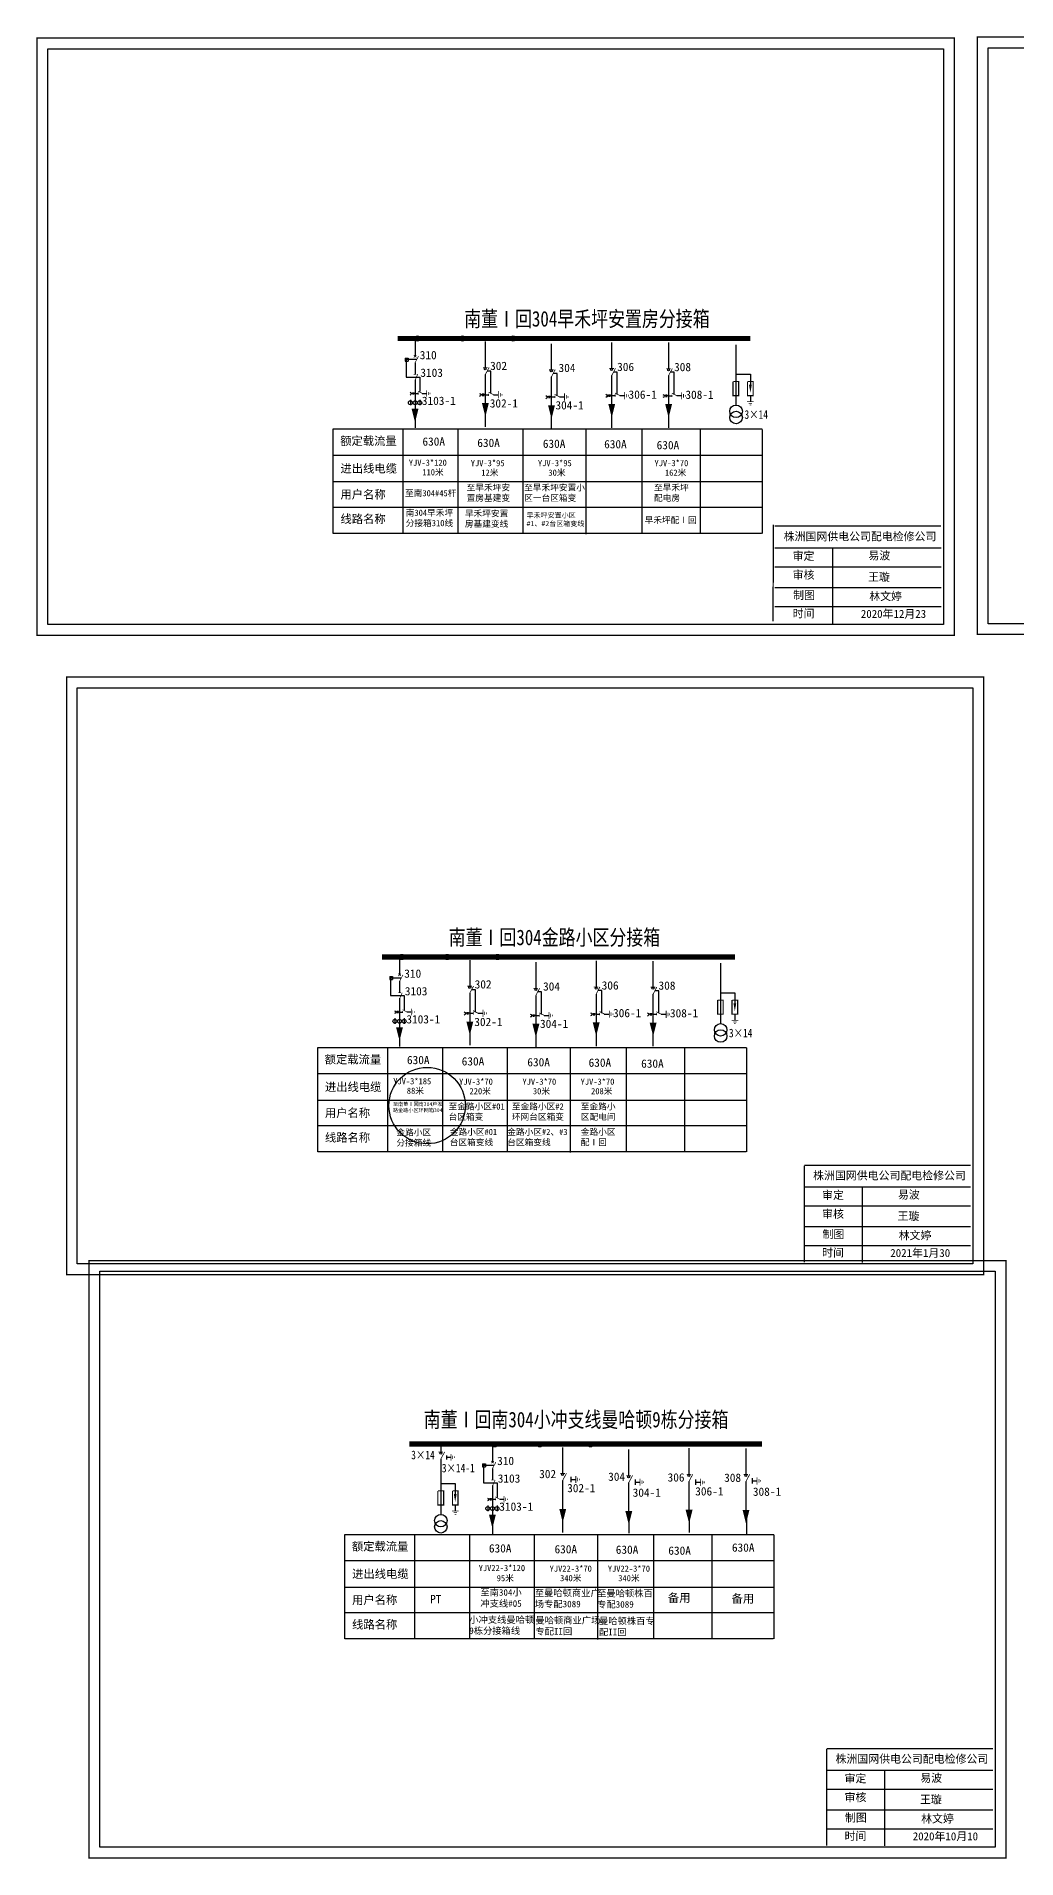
# Model space of a CAD drawing. Extents: x -51 to 587, y -242 to 10.
# Drawn here: x 332.5 to 466.6, y -239.5 to 9.7 of the extents above; entities that cross this region are included whole.
import ezdxf

# ---------------------------------------------------------------- set-up
doc = ezdxf.new("R2010")
doc.units = 0
doc.header["$LTSCALE"] = 0.774411
doc.layers.get('0').update_dxf_attribs({"linetype": 'CONTINUOUS'})
doc.layers.add('1', color=7, linetype='CONTINUOUS')
doc.styles.add('宋体_txtstyle_0.00_0_0', font='')
doc.styles.add('宋体_txtstyle_1.13_0_0', font='', dxfattribs={"height": 1.134072})
doc.styles.add('宋体_txtstyle_1.18_0_0', font='', dxfattribs={"height": 1.179435})
doc.styles.add('宋体_txtstyle_2.12_0_0', font='', dxfattribs={"height": 2.122983})
doc.styles.add('宋体_txtstyle_4.58_0_0', font='', dxfattribs={"height": 4.578515})
doc.styles.add('宋体_txtstyle_9.57_0_0', font='', dxfattribs={"height": 9.568893})
doc.styles.get('宋体_txtstyle_0.00_0_0').set_extended_font_data('宋体')
doc.styles.get('宋体_txtstyle_1.13_0_0').set_extended_font_data('宋体')
doc.styles.get('宋体_txtstyle_1.18_0_0').set_extended_font_data('宋体')
doc.styles.get('宋体_txtstyle_2.12_0_0').set_extended_font_data('宋体')
doc.styles.get('宋体_txtstyle_4.58_0_0').set_extended_font_data('宋体')
doc.styles.get('宋体_txtstyle_9.57_0_0').set_extended_font_data('宋体')

# ---------------------------------------------------------------- blocks, each defined once
blk = doc.blocks.new('JD')
for points in [[(-2, 0.2), (-2, -0.2), (2, 0.2), (2, -0.2)], [(1, -1.2), (1, -0.8), (-1, -1.2), (-1, -0.8)], [(-0.5, -1.8), (-0.5, -2.2), (0.5, -1.8), (0.5, -2.2)]]:
    blk.add_trace(points)

msp = doc.modelspace()

# ---------------------------------------------------------------- linework, layer by layer
at = {"linetype": 'Continuous'}
for p, q in [((373.13, -43.97), (431.81, -43.97)), ((373.13, -58.27), (373.13, -43.97)), ((382.67, -43.99), (382.67, -58.29)), ((390.18, -43.99), (390.18, -58.29)), ((399.05, -43.99), (399.05, -58.29)), ((407.67, -44.05), (407.67, -58.35)), ((415.34, -44.06), (415.34, -58.22)), ((423.33, -43.97), (423.33, -58.27)), ((431.81, -44.04), (431.81, -58.26)), ((373.13, -47.55), (431.81, -47.55)), ((373.13, -51.17), (431.81, -51.17)), ((373.13, -54.66), (431.81, -54.66)), ((431.73, -58.27), (373.13, -58.27)), ((371, -142.86), (371, -128.57)), ((371, -128.57), (429.69, -128.57)), ((380.55, -128.58), (380.55, -142.88)), ((388.06, -128.58), (388.06, -142.88)), ((396.93, -128.58), (396.93, -142.88)), ((405.55, -128.64), (405.55, -142.94)), ((413.22, -128.66), (413.22, -142.81)), ((421.21, -128.57), (421.21, -142.86)), ((429.69, -128.63), (429.69, -142.86)), ((371.01, -132.14), (429.69, -132.14)), ((371.01, -135.77), (429.69, -135.77)), ((371.01, -139.26), (429.69, -139.26)), ((429.61, -142.86), (371, -142.86)), ((374.72, -209.47), (374.72, -195.17)), ((374.72, -195.17), (433.4, -195.17)), ((384.27, -195.19), (384.27, -209.49)), ((391.78, -195.19), (391.78, -209.49)), ((400.64, -195.19), (400.64, -209.49)), ((409.27, -195.25), (409.27, -209.55)), ((416.94, -195.26), (416.94, -209.41)), ((424.92, -195.17), (424.92, -209.47)), ((433.4, -195.24), (433.4, -209.46)), ((374.73, -198.75), (433.4, -198.75)), ((374.73, -202.37), (433.4, -202.37)), ((374.73, -205.86), (433.4, -205.86)), ((433.33, -209.47), (374.72, -209.47))]:
    msp.add_line(p, q, dxfattribs=at)
at = {"color": 0, "linetype": 'Continuous'}
for p, q in [((433.55, -60.24, 0.01), (456.3, -60.24, 0.01)), ((441.45, -60.24, 0.01), (441.45, -70.57, 0.01)), ((433.55, -62.83, 0.01), (456.3, -62.83, 0.01)), ((433.55, -65.65, 0.01), (456.3, -65.65, 0.01)), ((433.55, -68.24, 0.01), (456.3, -68.24, 0.01)), ((437.58, -147.65, 0.01), (460.33, -147.65, 0.01)), ((445.48, -147.65, 0.01), (445.48, -157.98, 0.01)), ((437.58, -150.24, 0.01), (460.33, -150.24, 0.01)), ((437.58, -153.06, 0.01), (460.33, -153.06, 0.01)), ((437.58, -155.66, 0.01), (460.33, -155.66, 0.01)), ((440.65, -227.43, 0.01), (463.4, -227.43, 0.01)), ((448.55, -227.43, 0.01), (448.55, -237.77, 0.01)), ((440.65, -230.02, 0.01), (463.4, -230.02, 0.01)), ((440.65, -232.85, 0.01), (463.4, -232.85, 0.01)), ((440.65, -235.44, 0.01), (463.4, -235.44, 0.01))]:
    msp.add_line(p, q, dxfattribs=at)
at = {"color": 0, "linetype": 'Continuous', "const_width": 0.182, "elevation": 0.01}
for points in [[(332.61, 9.49), (458.09, 9.49), (458.09, -72.21), (332.61, -72.21)], [(461.26, 9.62), (586.74, 9.62), (586.74, -72.08), (461.26, -72.08)], [(336.64, -77.92), (462.12, -77.92), (462.12, -159.62), (336.64, -159.62)], [(339.71, -157.71), (465.19, -157.71), (465.19, -239.41), (339.71, -239.41)]]:
    msp.add_lwpolyline(points, close=True, dxfattribs=at)
at = {"color": 0, "linetype": 'Continuous', "elevation": 0.01}
for points in [[(334.09, 8.01), (456.62, 8.01), (456.62, -70.74), (334.09, -70.74)], [(462.73, 8.14), (585.26, 8.14), (585.26, -70.61), (462.73, -70.61)], [(338.11, -79.4), (460.64, -79.4), (460.64, -158.15), (338.11, -158.15)], [(341.19, -159.18), (463.72, -159.18), (463.72, -237.93), (341.19, -237.93)]]:
    msp.add_lwpolyline(points, close=True, dxfattribs=at)
at = {"color": 0, "linetype": 'Continuous', "const_width": 0.182, "elevation": 0.01}
for points in [[(433.33, -57.08), (433.32, -70.27)], [(437.58, -144.75), (437.57, -157.94)], [(440.65, -224.53), (440.64, -237.73)]]:
    msp.add_lwpolyline(points, dxfattribs=at)
at = {"color": 0, "linetype": 'Continuous', "const_width": 0.182}
for points in [[(433.55, -57.26), (456.3, -57.26)], [(437.58, -144.67), (460.33, -144.67)], [(440.65, -224.45), (463.4, -224.45)]]:
    msp.add_lwpolyline(points, dxfattribs=at)
at = {"color": 1, "linetype": 'Continuous'}
msp.add_circle((385.98, -136.52), 5.23, dxfattribs=at)
at = {"layer": '1'}
for p, q in [((384.32, -31.6), (384.32, -34.05)), ((393.92, -32.02), (393.92, -35.58)), ((402.97, -32.32), (402.97, -35.88)), ((411.22, -32.14), (411.22, -35.7)), ((419, -32.16), (419, -35.72)), ((382.98, -34.27), (383.36, -34.27)), ((382.98, -34.27), (382.98, -34.69)), ((382.98, -34.69), (383.36, -34.69)), ((384.51, -34.49), (383.1, -34.49)), ((383.1, -34.49), (383.1, -36.88)), ((383.36, -34.27), (383.36, -34.69)), ((428.23, -32.46), (428.23, -40.74)), ((383.1, -36.88), (384.96, -36.88)), ((384.32, -34.91), (384.32, -36.46)), ((384.32, -37.24), (384.32, -41.83)), ((384.96, -36.88), (384.96, -38.86)), ((393.92, -36.54), (393.92, -40.85)), ((402.97, -36.84), (402.97, -41.15)), ((411.22, -36.66), (411.22, -40.97)), ((419, -36.68), (419, -40.99)), ((428.22, -36.5), (430.21, -36.5)), ((430.21, -36.5), (430.21, -37.95)), ((384.32, -39.13), (384.75, -39.13)), ((385.32, -39.11), (385.91, -39.11)), ((393.92, -39.3), (394.41, -39.3)), ((395.05, -39.29), (395.72, -39.29)), ((402.97, -39.6), (403.46, -39.6)), ((404.1, -39.59), (404.76, -39.59)), ((411.22, -39.42), (411.71, -39.42)), ((412.35, -39.41), (413.01, -39.41)), ((419, -39.44), (419.49, -39.44)), ((420.13, -39.42), (420.8, -39.42)), ((430.21, -39.48), (430.21, -40.22)), ((383.69, -39.97), (383.69, -40.73)), ((384.97, -39.97), (384.97, -40.73)), ((393.93, -41.55), (393.93, -43.68)), ((402.97, -41.85), (402.97, -43.98)), ((411.22, -41.67), (411.22, -43.8)), ((419, -41.69), (419, -43.82)), ((384.32, -42.45), (384.32, -43.84)), ((382.2, -116.2), (382.2, -118.65)), ((391.8, -116.62), (391.8, -120.17)), ((400.84, -116.92), (400.84, -120.47)), ((409.09, -116.74), (409.09, -120.29)), ((416.88, -116.76), (416.88, -120.31)), ((426.11, -117.06), (426.11, -125.33)), ((380.86, -118.87), (380.86, -119.28)), ((380.86, -118.87), (381.23, -118.87)), ((380.86, -119.28), (381.23, -119.28)), ((380.98, -119.08), (380.98, -121.48)), ((382.38, -119.08), (380.98, -119.08)), ((381.23, -118.87), (381.23, -119.28)), ((382.2, -119.5), (382.2, -121.06)), ((380.98, -121.48), (382.83, -121.48)), ((382.2, -121.84), (382.2, -126.42)), ((382.83, -121.48), (382.83, -123.45)), ((391.8, -121.14), (391.8, -125.45)), ((400.84, -121.44), (400.84, -125.75)), ((409.09, -121.26), (409.09, -125.57)), ((416.88, -121.28), (416.88, -125.59)), ((426.1, -121.1), (428.08, -121.1)), ((428.08, -121.1), (428.08, -122.55)), ((381.57, -124.56), (381.57, -125.33)), ((382.2, -123.72), (382.63, -123.72)), ((382.85, -124.56), (382.85, -125.33)), ((383.2, -123.71), (383.79, -123.71)), ((391.8, -123.89), (392.29, -123.89)), ((392.93, -123.88), (393.6, -123.88)), ((400.84, -124.19), (401.33, -124.19)), ((401.97, -124.18), (402.64, -124.18)), ((409.09, -124.01), (409.58, -124.01)), ((410.22, -124), (410.89, -124)), ((416.88, -124.03), (417.37, -124.03)), ((418.01, -124.02), (418.67, -124.02)), ((428.08, -124.07), (428.08, -124.82)), ((382.2, -127.04), (382.2, -128.44)), ((391.81, -126.14), (391.81, -128.27)), ((400.85, -126.44), (400.85, -128.58)), ((409.1, -126.26), (409.1, -128.39)), ((416.88, -126.28), (416.88, -128.41)), ((387.84, -183.15), (387.84, -183.9)), ((394.91, -182.84), (394.91, -185.3)), ((404.51, -183.26), (404.51, -186.82)), ((413.55, -183.57), (413.55, -187.12)), ((421.8, -183.38), (421.8, -186.94)), ((429.59, -183.4), (429.59, -186.96)), ((387.85, -184.87), (387.85, -192.46)), ((388.65, -184.6), (389.24, -184.6)), ((393.57, -185.51), (393.57, -185.93)), ((393.57, -185.51), (393.95, -185.51)), ((393.57, -185.93), (393.95, -185.93)), ((393.69, -185.73), (393.69, -188.12)), ((395.1, -185.73), (393.69, -185.73)), ((393.95, -185.51), (393.95, -185.93)), ((394.91, -186.15), (394.91, -187.71)), ((387.84, -188.22), (389.82, -188.22)), ((389.82, -188.22), (389.82, -189.67)), ((393.69, -188.12), (395.54, -188.12)), ((394.91, -188.48), (394.91, -193.07)), ((395.54, -188.12), (395.54, -190.1)), ((404.51, -187.78), (404.51, -192.09)), ((405.64, -187.64), (406.31, -187.64)), ((413.55, -188.09), (413.55, -192.4)), ((414.45, -188), (415.11, -188)), ((421.8, -187.91), (421.8, -192.21)), ((422.71, -188.03), (423.38, -188.03)), ((429.59, -187.92), (429.59, -192.23)), ((430.45, -187.83), (431.11, -187.83)), ((389.82, -191.19), (389.82, -191.94)), ((394.28, -191.21), (394.28, -191.98)), ((394.91, -190.37), (395.34, -190.37)), ((395.56, -191.21), (395.56, -191.98)), ((395.91, -190.36), (396.5, -190.36)), ((394.91, -193.79), (394.91, -195.19)), ((404.52, -192.79), (404.52, -194.92)), ((413.58, -192.89), (413.58, -195.02)), ((421.82, -192.79), (421.82, -194.92)), ((429.66, -193), (429.66, -195.13))]:
    msp.add_line(p, q, dxfattribs=at)
for points, const_width in [([(381.95, -31.6), (430.22, -31.6)], 0.708), ([(384.14, -34.19), (384.52, -33.91)], 0.0941), ([(384.14, -33.88), (384.51, -34.19)], 0.0941), ([(384.32, -34.93), (384.79, -34.04)], 0.0941), ([(384.15, -36.49), (384.5, -36.49)], 0.0941), ([(384.3, -37.36), (384.7, -36.47)], 0.0941), ([(393.61, -35.59), (394.24, -35.59)], 0.106), ([(393.92, -36.57), (394.46, -35.56)], 0.106), ([(402.65, -35.89), (403.28, -35.89)], 0.106), ([(402.97, -36.87), (403.5, -35.86)], 0.106), ([(410.9, -35.71), (411.53, -35.71)], 0.106), ([(411.22, -36.69), (411.75, -35.68)], 0.106), ([(418.69, -35.73), (419.31, -35.73)], 0.106), ([(419, -36.71), (419.53, -35.7)], 0.106), ([(384.73, -38.81), (385.36, -39.13)], 0.0941), ([(384.75, -38.98), (384.75, -39.27)], 0.0941), ([(394.39, -38.95), (395.09, -39.3)], 0.106), ([(394.41, -39.14), (394.41, -39.46)], 0.106), ([(403.43, -39.25), (404.14, -39.6)], 0.106), ([(403.46, -39.44), (403.46, -39.76)], 0.106), ([(411.68, -39.07), (412.39, -39.42)], 0.106), ([(411.71, -39.26), (411.71, -39.58)], 0.106), ([(419.46, -39.08), (420.17, -39.44)], 0.106), ([(419.49, -39.27), (419.49, -39.6)], 0.106), ([(427.84, -37.49), (427.84, -39.43), (428.61, -39.43), (428.61, -37.49), (427.86, -37.49)], 0.163), ([(429.82, -37.49), (429.82, -39.43), (430.59, -39.43), (430.59, -37.49), (429.84, -37.49)], 0.163), ([(384.09, -41.86), (384.57, -41.86), (384.32, -42.34), (384.09, -41.85)], 0.0941), ([(379.82, -116.2), (428.1, -116.2)], 0.708), ([(382.02, -118.47), (382.39, -118.78)], 0.0941), ([(382.02, -118.79), (382.4, -118.5)], 0.0941), ([(382.2, -119.53), (382.67, -118.64)], 0.0941), ([(382.03, -121.08), (382.38, -121.08)], 0.0941), ([(382.18, -121.95), (382.57, -121.06)], 0.0941), ([(391.49, -120.19), (392.12, -120.19)], 0.106), ([(391.8, -121.16), (392.33, -120.16)], 0.106), ([(400.53, -120.49), (401.16, -120.49)], 0.106), ([(400.84, -121.47), (401.37, -120.46)], 0.106), ([(408.78, -120.31), (409.41, -120.31)], 0.106), ([(409.09, -121.29), (409.62, -120.28)], 0.106), ([(416.56, -120.32), (417.19, -120.32)], 0.106), ([(416.88, -121.3), (417.41, -120.3)], 0.106), ([(425.72, -122.09), (425.72, -124.02), (426.49, -124.02), (426.49, -122.09), (425.74, -122.09)], 0.163), ([(427.7, -122.09), (427.7, -124.02), (428.47, -124.02), (428.47, -122.09), (427.72, -122.09)], 0.163), ([(382.61, -123.41), (383.23, -123.72)], 0.0941), ([(382.63, -123.58), (382.63, -123.86)], 0.0941), ([(392.26, -123.54), (392.97, -123.89)], 0.106), ([(392.29, -123.73), (392.29, -124.06)], 0.106), ([(401.31, -123.84), (402.01, -124.19)], 0.106), ([(401.33, -124.03), (401.33, -124.36)], 0.106), ([(409.56, -123.66), (410.26, -124.01)], 0.106), ([(409.58, -123.85), (409.58, -124.18)], 0.106), ([(417.34, -123.68), (418.05, -124.03)], 0.106), ([(417.37, -123.87), (417.37, -124.19)], 0.106), ([(381.97, -126.45), (382.44, -126.45), (382.2, -126.94), (381.97, -126.44)], 0.0941), ([(383.54, -182.8), (431.81, -182.8)], 0.708), ([(387.53, -183.9), (388.16, -183.9)], 0.106), ([(387.84, -184.88), (388.38, -183.87)], 0.106), ([(394.73, -185.12), (395.1, -185.43)], 0.0941), ([(394.73, -185.44), (395.11, -185.15)], 0.0941), ([(394.91, -186.18), (395.38, -185.28)], 0.0941), ([(404.2, -186.83), (404.83, -186.83)], 0.106), ([(404.51, -187.81), (405.04, -186.81)], 0.106), ([(421.49, -186.95), (422.12, -186.95)], 0.106), ([(421.8, -187.93), (422.33, -186.93)], 0.106), ([(429.59, -187.95), (430.12, -186.94)], 0.106), ([(387.45, -189.21), (387.45, -191.14), (388.23, -191.14), (388.23, -189.21), (387.48, -189.21)], 0.163), ([(389.44, -189.21), (389.44, -191.14), (390.21, -191.14), (390.21, -189.21), (389.46, -189.21)], 0.163), ([(394.74, -187.73), (395.09, -187.73)], 0.0941), ([(394.89, -188.6), (395.28, -187.71)], 0.0941), ([(413.24, -187.13), (413.87, -187.13)], 0.106), ([(413.55, -188.11), (414.09, -187.11)], 0.106), ([(429.28, -186.97), (429.9, -186.97)], 0.106), ([(395.32, -190.05), (395.94, -190.37)], 0.0941), ([(395.34, -190.22), (395.34, -190.51)], 0.0941), ([(394.68, -193.1), (395.15, -193.1), (394.91, -193.59), (394.68, -193.09)], 0.0941)]:
    msp.add_lwpolyline(points, dxfattribs=dict(at, const_width=const_width))
for points in [[(394.71, -39.14), (394.71, -36.08), (394.18, -36.08)], [(403.76, -39.44), (403.76, -36.38), (403.23, -36.38)], [(412, -39.26), (412, -36.2), (411.48, -36.2)], [(419.79, -39.28), (419.79, -36.22), (419.26, -36.22)], [(384, -39.12), (383.8, -39.12)], [(384, -38.99), (384, -39.27)], [(384.09, -38.99), (384.09, -39.27)], [(384.32, -39.12), (384.09, -39.12)], [(393.57, -39.29), (393.34, -39.29)], [(393.57, -39.14), (393.57, -39.47)], [(393.67, -39.14), (393.67, -39.47)], [(393.92, -39.29), (393.67, -39.29)], [(402.61, -39.59), (402.39, -39.59)], [(402.61, -39.45), (402.61, -39.77)], [(402.71, -39.45), (402.71, -39.77)], [(402.97, -39.59), (402.71, -39.59)], [(410.86, -39.41), (410.64, -39.41)], [(410.86, -39.26), (410.86, -39.59)], [(410.96, -39.26), (410.96, -39.59)], [(411.21, -39.41), (410.96, -39.41)], [(418.64, -39.43), (418.42, -39.43)], [(418.64, -39.28), (418.64, -39.61)], [(418.74, -39.28), (418.74, -39.61)], [(419, -39.43), (418.74, -39.43)], [(392.59, -123.74), (392.59, -120.67), (392.06, -120.67)], [(401.63, -124.04), (401.63, -120.97), (401.1, -120.97)], [(409.88, -123.86), (409.88, -120.79), (409.35, -120.79)], [(417.67, -123.87), (417.67, -120.81), (417.14, -120.81)], [(381.88, -123.72), (381.68, -123.72)], [(381.88, -123.58), (381.88, -123.87)], [(381.97, -123.58), (381.97, -123.87)], [(382.2, -123.72), (381.97, -123.72)], [(391.45, -123.89), (391.22, -123.89)], [(391.45, -123.74), (391.45, -124.06)], [(391.54, -123.74), (391.54, -124.06)], [(391.8, -123.89), (391.54, -123.89)], [(400.49, -124.19), (400.26, -124.19)], [(400.49, -124.04), (400.49, -124.36)], [(400.59, -124.04), (400.59, -124.36)], [(400.84, -124.19), (400.59, -124.19)], [(408.74, -124.01), (408.51, -124.01)], [(408.74, -123.86), (408.74, -124.18)], [(408.84, -123.86), (408.84, -124.18)], [(409.09, -124.01), (408.84, -124.01)], [(416.52, -124.03), (416.3, -124.03)], [(416.52, -123.88), (416.52, -124.2)], [(416.62, -123.88), (416.62, -124.2)], [(416.88, -124.03), (416.62, -124.03)], [(388.62, -184.36), (388.62, -184.9)], [(405.63, -187.28), (405.63, -188)], [(414.43, -187.64), (414.43, -188.37)], [(422.7, -187.67), (422.7, -188.4)], [(430.44, -187.47), (430.44, -188.2)], [(394.59, -190.36), (394.39, -190.36)], [(394.59, -190.23), (394.59, -190.52)], [(394.68, -190.23), (394.68, -190.52)], [(394.91, -190.36), (394.68, -190.36)]]:
    msp.add_lwpolyline(points, dxfattribs=at)
for points, format in [([(383.64, -38.96, -0.877934), (383.64, -39.34)], "xyb"), ([(393.15, -39.11, -0.877934), (393.16, -39.54)], "xyb"), ([(402.2, -39.41, -0.877934), (402.2, -39.84)], "xyb"), ([(410.44, -39.23, -0.877934), (410.45, -39.66)], "xyb"), ([(418.23, -39.25, -0.877934), (418.24, -39.68)], "xyb"), ([(430.21, -37.93, 0.381, 0, 0), (430.21, -39.02, 0, 0, 0)], "xyseb"), ([(384.32, -41.21, 0.944, 0, 0), (384.32, -43.08, 0, 0, 0)], "xyseb"), ([(393.95, -40.43, 0.944, 0, 0), (393.95, -42.31, 0, 0, 0)], "xyseb"), ([(402.99, -40.73, 0.944, 0, 0), (402.99, -42.61, 0, 0, 0)], "xyseb"), ([(411.24, -40.55, 0.944, 0, 0), (411.24, -42.43, 0, 0, 0)], "xyseb"), ([(419.02, -40.57, 0.944, 0, 0), (419.02, -42.44, 0, 0, 0)], "xyseb"), ([(381.51, -123.55, -0.877934), (381.52, -123.94)], "xyb"), ([(391.03, -123.71, -0.877934), (391.04, -124.14)], "xyb"), ([(391.82, -125.03, 0.944, 0, 0), (391.82, -126.9, 0, 0, 0)], "xyseb"), ([(400.07, -124.01, -0.877934), (400.08, -124.44)], "xyb"), ([(408.32, -123.83, -0.877934), (408.33, -124.26)], "xyb"), ([(416.11, -123.84, -0.877934), (416.11, -124.27)], "xyb"), ([(428.08, -122.52, 0.381, 0, 0), (428.08, -123.61, 0, 0, 0)], "xyseb"), ([(382.2, -125.8, 0.944, 0, 0), (382.2, -127.67, 0, 0, 0)], "xyseb"), ([(400.86, -125.33, 0.944, 0, 0), (400.86, -127.2, 0, 0, 0)], "xyseb"), ([(409.11, -125.15, 0.944, 0, 0), (409.11, -127.02, 0, 0, 0)], "xyseb"), ([(416.9, -125.17, 0.944, 0, 0), (416.9, -127.04, 0, 0, 0)], "xyseb"), ([(389.82, -189.65, 0.381, 0, 0), (389.82, -190.73, 0, 0, 0)], "xyseb"), ([(394.22, -190.2, -0.877934), (394.23, -190.58)], "xyb"), ([(404.53, -191.67, 0.944, 0, 0), (404.53, -193.55, 0, 0, 0)], "xyseb"), ([(413.57, -191.98, 0.944, 0, 0), (413.57, -193.85, 0, 0, 0)], "xyseb"), ([(421.82, -191.8, 0.944, 0, 0), (421.82, -193.67, 0, 0, 0)], "xyseb"), ([(429.61, -191.81, 0.944, 0, 0), (429.61, -193.69, 0, 0, 0)], "xyseb"), ([(394.91, -192.45, 0.944, 0, 0), (394.91, -194.32, 0, 0, 0)], "xyseb")]:
    msp.add_lwpolyline(points, format=format, dxfattribs=at)
for centre, radius in [((384.65, -31.61), 0.352), ((390.83, -31.61), 0.352), ((397.74, -31.61), 0.352), ((393.92, -35.74), 0.136), ((402.97, -36.04), 0.136), ((411.22, -35.86), 0.136), ((419, -35.88), 0.136), ((383.68, -40.39), 0.272), ((384.33, -40.39), 0.272), ((384.96, -40.39), 0.272), ((428.25, -41.56), 0.855), ((428.25, -42.41), 0.855), ((382.53, -116.2), 0.352), ((388.7, -116.2), 0.352), ((395.61, -116.2), 0.352), ((391.8, -120.34), 0.136), ((400.84, -120.64), 0.136), ((409.09, -120.46), 0.136), ((416.88, -120.47), 0.136), ((381.56, -124.98), 0.272), ((382.2, -124.98), 0.272), ((382.83, -124.98), 0.272), ((426.13, -126.15), 0.855), ((426.13, -127.01), 0.855), ((387.84, -184.05), 0.136), ((395.24, -182.85), 0.352), ((401.41, -182.85), 0.352), ((408.33, -182.85), 0.352), ((404.51, -186.98), 0.136), ((413.55, -187.28), 0.136), ((421.8, -187.1), 0.136), ((429.59, -187.12), 0.136), ((394.27, -191.63), 0.272), ((394.91, -191.63), 0.272), ((395.54, -191.63), 0.272), ((387.86, -193.28), 0.855), ((387.86, -194.13), 0.855)]:
    msp.add_circle(centre, radius, dxfattribs=at)

# ---------------------------------------------------------------- block references
at = {"layer": '1', "rotation": 90}
for p, xscale, yscale, zscale in [((385.92, -39.13), 0.2194837767730071, 0.2194837767730071, 0.2194837768930217), ((395.73, -39.3), 0.247681345408278, 0.247681345408278, 0.2476813454521947), ((404.77, -39.6), 0.247681345408278, 0.247681345408278, 0.2476813454521947), ((413.02, -39.42), 0.247681345408278, 0.247681345408278, 0.2476813454521947), ((420.81, -39.44), 0.247681345408278, 0.247681345408278, 0.2476813454521947), ((383.8, -123.72), 0.2194837767730071, 0.2194837767730071, 0.2194837768930217), ((393.61, -123.9), 0.247681345408278, 0.247681345408278, 0.2476813454521947), ((402.65, -124.2), 0.247681345408278, 0.247681345408278, 0.2476813454521947), ((410.9, -124.02), 0.247681345408278, 0.247681345408278, 0.2476813454521947), ((418.68, -124.04), 0.247681345408278, 0.247681345408278, 0.2476813454521947), ((389.25, -184.62), 0.2194837767730071, 0.2194837767730071, 0.2194837768930217), ((406.32, -187.66), 0.247681345408278, 0.247681345408278, 0.2476813454521947), ((415.12, -188.02), 0.247681345408278, 0.247681345408278, 0.2476813454521947), ((423.39, -188.05), 0.247681345408278, 0.247681345408278, 0.2476813454521947), ((431.12, -187.85), 0.247681345408278, 0.247681345408278, 0.2476813454521947), ((396.51, -190.37), 0.2194837767730071, 0.2194837767730071, 0.2194837768930217)]:
    msp.add_blockref('JD', p, dxfattribs=dict(at, xscale=xscale, yscale=yscale, zscale=zscale))
at = {"layer": '1', "xscale": 0.2286289345609873, "yscale": 0.2286289341385128, "zscale": 0.2286289342635643}
for p in [(430.22, -40.26), (428.1, -124.85), (389.84, -191.98)]:
    msp.add_blockref('JD', p, dxfattribs=at)

# ---------------------------------------------------------------- texts
at = {"linetype": 'Continuous', "style": '宋体_txtstyle_1.13_0_0'}
for s, p in [('310', (384.97, -34.44)), ('302', (394.6, -35.91)), ('3103', (385.05, -36.85)), ('304', (403.96, -36.19)), ('306', (411.98, -36.05)), ('308', (419.77, -36.07)), ('3103-1', (385.26, -40.69)), ('306-1', (413.54, -39.84)), ('308-1', (421.32, -39.86)), ('302-1', (394.55, -41.04)), ('304-1', (403.54, -41.3)), ('额定载流量', (374.08, -46.18)), ('630A', (385.34, -46.26)), ('630A', (392.84, -46.44)), ('630A', (401.81, -46.56)), ('630A', (410.2, -46.62)), ('630A', (417.38, -46.75)), ('进出线电缆', (374.12, -49.95)), ('用户名称', (374.12, -53.5)), ('线路名称', (374.12, -56.86)), ('310', (382.85, -119.03)), ('302', (392.48, -120.5)), ('306', (409.86, -120.65)), ('308', (417.64, -120.67)), ('3103', (382.93, -121.44)), ('304', (401.84, -120.79)), ('3103-1', (383.14, -125.28)), ('302-1', (392.43, -125.64)), ('306-1', (411.42, -124.43)), ('308-1', (419.2, -124.45)), ('304-1', (401.42, -125.9)), ('额定载流量', (371.96, -130.77)), ('630A', (383.22, -130.85)), ('630A', (390.71, -131.03)), ('630A', (399.69, -131.15)), ('630A', (408.07, -131.21)), ('630A', (415.26, -131.34)), ('进出线电缆', (371.99, -134.54)), ('用户名称', (371.99, -138.1)), ('线路名称', (371.99, -141.46)), ('310', (395.56, -185.68)), ('302', (401.31, -187.47)), ('304', (410.75, -187.84)), ('306', (418.88, -187.94)), ('308', (426.62, -187.98)), ('3103', (395.64, -188.09)), ('302-1', (405.14, -189.4)), ('304-1', (414.1, -190.02)), ('306-1', (422.66, -189.84)), ('308-1', (430.55, -189.89)), ('3103-1', (395.85, -191.93)), ('额定载流量', (375.68, -197.38)), ('630A', (394.43, -197.64)), ('630A', (403.41, -197.76)), ('630A', (411.79, -197.82)), ('630A', (418.98, -197.95)), ('630A', (427.68, -197.53)), ('进出线电缆', (375.71, -201.14)), ('用户名称', (375.71, -204.7)), ('PT', (386.39, -204.58)), ('备用', (418.92, -204.41)), ('备用', (427.63, -204.52)), ('线路名称', (375.71, -208.06))]:
    msp.add_text(s, height=1.134, dxfattribs=at).set_placement(p)
at = {"linetype": 'Continuous', "attachment_point": 1, "style": '宋体_txtstyle_0.00_0_0'}
for s, insert, char_height, width in [('{\\fSimSun|b0|i0|c134|p2;\\H1x;YJV-3*120 \\fKaiTi_GB2312|b0|i0|c134|p49;}', (383.47, -48.16), 0.849, 10.3008), ('{\\fSimSun|b0|i0|c134|p2;\\H1x;110米\\fKaiTi_GB2312|b0|i0|c134|p49;}', (385.32, -49.47), 0.849, 4.5471), ('{\\fSimSun|b0|i0|c134|p2;YJV-3*95}', (391.95, -48.22), 0.849, 4.5471), ('{\\fSimSun|b0|i0|c134|p2;12米}', (393.39, -49.53), 0.849, 4.5471), ('{\\fSimSun|b0|i0|c134|p2;YJV-3*95}', (401.14, -48.22), 0.849, 4.5471), ('{\\fSimSun|b0|i0|c134|p2;30米}', (402.57, -49.53), 0.849, 4.5471), ('{\\fSimSun|b0|i0|c134|p2;YJV-3*70}', (417.09, -48.22), 0.849, 4.5471), ('{\\fSimSun|b0|i0|c134|p2;162米}', (418.52, -49.53), 0.849, 4.5471), ('{\\fSimSun|b0|i0|c134|p2;至南304#45杆}', (382.95, -52.33), 0.849, 10.3825), ('{\\fSimSun|b0|i0|c134|p2;至早禾坪安\\P置房基建变}', (391.38, -51.57), 0.849, 9.4179), ('{\\fSimSun|b0|i0|c134|p2;至早禾坪安置小区一台区箱变}', (399.25, -51.57), 0.849, 9.4179), ('{\\fSimSun|b0|i0|c134|p2;至早禾坪配电房}', (417.02, -51.57), 0.849, 5.8373), ('{\\fSimSun|b0|i0|c134|p2;南304早禾坪\\P分接箱310线}', (383.05, -55.01), 0.849, 9.8393), ('{\\fSimSun|b0|i0|c134|p2;早禾坪安置\\P房基建变线}', (391.14, -55.11), 0.849, 9.4179), ('{\\fSimSun|b0|i0|c134|p2;早禾坪安置小区#1、#2台区箱变线}', (399.58, -55.43), 0.6864, 8.177), ('{\\fSimSun|b0|i0|c134|p2;早禾坪配Ⅰ回}', (415.74, -56.01), 0.849, 7.7122), ('{\\fSimSun|b0|i0|c134|p2;YJV-3*185}', (381.34, -132.76), 0.849, 10.3008), ('{\\fSimSun|b0|i0|c134|p2;88米}', (383.2, -134.06), 0.849, 4.5471), ('{\\fSimSun|b0|i0|c134|p2;YJV-3*70}', (390.35, -132.82), 0.849, 4.5471), ('{\\fSimSun|b0|i0|c134|p2;220米}', (391.78, -134.12), 0.849, 4.5471), ('{\\fSimSun|b0|i0|c134|p2;YJV-3*70}', (399.02, -132.82), 0.849, 4.5471), ('{\\fSimSun|b0|i0|c134|p2;30米}', (400.45, -134.12), 0.849, 4.5471), ('{\\fSimSun|b0|i0|c134|p2;YJV-3*70}', (406.98, -132.82), 0.849, 4.5471), ('{\\fSimSun|b0|i0|c134|p2;208米}', (408.41, -134.12), 0.849, 4.5471), ('至南董Ⅰ回南304芦淞路金路小区环网箱304', (381.31, -136.06), 0.5, 6.9997), ('{\\fSimSun|b0|i0|c134|p2;至金路小区#01台区箱变}', (388.91, -136.21), 0.849, 7.9771), ('{\\fSimSun|b0|i0|c134|p2;至金路小区#2环网台区箱变}', (397.57, -136.21), 0.849, 7.9771), ('{\\fSimSun|b0|i0|c134|p2;至金路小区配电间}', (407, -136.21), 0.849, 5.5266), ('{\\fSimSun|b0|i0|c134|p2;金路小区\\P分接箱线}', (381.77, -139.76), 0.849, 9.8393), ('{\\fSimSun|b0|i0|c134|p2;金路小区#01台区箱变线}', (389.07, -139.7), 0.849, 7.5348), ('{\\fSimSun|b0|i0|c134|p2;金路小区#2、#3台区箱变线}', (396.94, -139.7), 0.849, 8.3473), ('{\\fSimSun|b0|i0|c134|p2;金路小区配Ⅰ回}', (407, -139.69), 0.849, 5.5266), ('{\\fSimSun|b0|i0|c134|p2;YJV22-3*120}', (393.03, -199.34), 0.849, 4.5471), ('{\\fSimSun|b0|i0|c134|p2;YJV22-3*70}', (402.74, -199.42), 0.849, 4.5471), ('{\\fSimSun|b0|i0|c134|p2;YJV22-3*70}', (410.7, -199.42), 0.849, 4.5471), ('{\\fSimSun|b0|i0|c134|p2;95米}', (395.5, -200.72), 0.849, 4.5471), ('{\\fSimSun|b0|i0|c134|p2;340米}', (404.17, -200.72), 0.849, 4.5471), ('{\\fSimSun|b0|i0|c134|p2;340米}', (412.13, -200.72), 0.849, 4.5471)]:
    msp.add_mtext(s, dxfattribs=dict(at, insert=insert, char_height=char_height, width=width))
at = {"color": 7, "linetype": 'Continuous', "true_color": 0xffffff, "attachment_point": 1, "style": '宋体_txtstyle_0.00_0_0'}
for s, insert, char_height, width in [('株洲国网供电公司配电检修公司', (434.76, -58.13), 1.0944, 29.9201), ('易波', (446.36, -60.74, 0.01), 1.094, 8.5588), ('王璇', (446.31, -63.67, 0.01), 1.094, 8.5588), ('2020年12月23', (445.32, -68.72, 0.01), 1.094, 16.0081), ('株洲国网供电公司配电检修公司', (438.79, -145.54), 1.0944, 29.9201), ('易波', (450.39, -148.15, 0.01), 1.094, 8.5588), ('王璇', (450.34, -151.08, 0.01), 1.094, 8.5588), ('2021年1月30', (449.35, -156.13, 0.01), 1.094, 16.0081), ('株洲国网供电公司配电检修公司', (441.86, -225.32), 1.0944, 29.9201), ('易波', (453.46, -227.93, 0.01), 1.094, 8.5588), ('王璇', (453.41, -230.87, 0.01), 1.094, 8.5588), ('2020年10月10', (452.42, -235.91, 0.01), 1.094, 16.0081)]:
    msp.add_mtext(s, dxfattribs=dict(at, insert=insert, char_height=char_height, width=width))
at = {"color": 0, "linetype": 'Continuous', "width": 8.5588, "attachment_point": 1, "style": '宋体_txtstyle_0.00_0_0'}
for s, insert, char_height in [('\\f\uffbfﾬￌﾣﾤ_GB2312|b0|i0|c134|p49;审定', (435.99, -60.8, 0.01), 1.0944), ('\\f\uffbfﾬￌﾣﾤ_GB2312|b0|i0|c134|p49;审核', (435.99, -63.38, 0.01), 1.0944), ('\\f\uffbfﾬￌﾣﾤ_GB2312|b0|i0|c134|p49;制图', (436.05, -66.16, 0.01), 1.0944), ('林文婷', (446.47, -66.31, 0.01), 1.094), ('\\f\uffbfﾬￌﾣﾤ_GB2312|b0|i0|c134|p49;时间', (435.99, -68.67, 0.01), 1.0944), ('\\f\uffbfﾬￌﾣﾤ_GB2312|b0|i0|c134|p49;审定', (440.02, -148.21, 0.01), 1.0944), ('\\f\uffbfﾬￌﾣﾤ_GB2312|b0|i0|c134|p49;审核', (440.02, -150.79, 0.01), 1.0944), ('\\f\uffbfﾬￌﾣﾤ_GB2312|b0|i0|c134|p49;制图', (440.08, -153.57, 0.01), 1.0944), ('林文婷', (450.5, -153.72, 0.01), 1.094), ('\\f\uffbfﾬￌﾣﾤ_GB2312|b0|i0|c134|p49;时间', (440.02, -156.08, 0.01), 1.0944), ('\\f\uffbfﾬￌﾣﾤ_GB2312|b0|i0|c134|p49;审定', (443.09, -228, 0.01), 1.0944), ('\\f\uffbfﾬￌﾣﾤ_GB2312|b0|i0|c134|p49;审核', (443.09, -230.58, 0.01), 1.0944), ('\\f\uffbfﾬￌﾣﾤ_GB2312|b0|i0|c134|p49;制图', (443.15, -233.36, 0.01), 1.0944), ('林文婷', (453.57, -233.5, 0.01), 1.094), ('\\f\uffbfﾬￌﾣﾤ_GB2312|b0|i0|c134|p49;时间', (443.09, -235.87, 0.01), 1.0944)]:
    msp.add_mtext(s, dxfattribs=dict(at, insert=insert, char_height=char_height))
at = {"color": 0, "char_height": 0.9073, "attachment_point": 1}
for s, insert, width, style in [('{\\fSimSun|b0|i0|c134|p2;至南}304{\\fSimSun|b0|i0|c134|p2;小冲支线#05}', (393.26, -202.65), 6.419, '宋体_txtstyle_4.58_0_0'), ('{\\fSimSun|b0|i0|c134|p2;至曼哈顿商业广场专配}3089', (400.71, -202.72), 9.4018, '宋体_txtstyle_9.57_0_0'), ('{\\fSimSun|b0|i0|c134|p2;至曼哈顿株百专配}3089', (409.24, -202.77), 8.2984, '宋体_txtstyle_0.00_0_0'), ('{\\fSimSun|b0|i0|c134|p2;小冲支线曼哈顿}9{\\fSimSun|b0|i0|c134|p2;栋分接箱线}', (391.74, -206.38), 9.001, '宋体_txtstyle_4.58_0_0'), ('{\\fSimSun|b0|i0|c134|p2;曼哈顿商业广场专配}II{\\fSimSun|b0|i0|c134|p2;回}', (400.79, -206.46), 9.4018, '宋体_txtstyle_9.57_0_0'), ('{\\fSimSun|b0|i0|c134|p2;曼哈顿株百专配}II{\\fSimSun|b0|i0|c134|p2;回}', (409.49, -206.55), 8.2984, '宋体_txtstyle_0.00_0_0')]:
    msp.add_mtext(s, dxfattribs=dict(at, insert=insert, width=width, style=style))
at = {"layer": '1', "width": 0.8}
for s, height, style, p in [('南董Ⅰ回304早禾坪安置房分接箱', 2.123, '宋体_txtstyle_2.12_0_0', (391.05, -29.97)), ('3×14', 1.179, '宋体_txtstyle_1.18_0_0', (429.4, -42.59)), ('南董Ⅰ回304金路小区分接箱', 2.123, '宋体_txtstyle_2.12_0_0', (388.92, -114.57)), ('3×14', 1.179, '宋体_txtstyle_1.18_0_0', (427.27, -127.18)), ('南董Ⅰ回南304小冲支线曼哈顿9栋分接箱', 2.123, '宋体_txtstyle_2.12_0_0', (385.51, -180.52)), ('3×14', 1.179, '宋体_txtstyle_1.18_0_0', (383.8, -184.89)), ('3×14-1', 1.179, '宋体_txtstyle_1.18_0_0', (387.99, -186.68))]:
    msp.add_text(s, height=height, dxfattribs=dict(at, style=style)).set_placement(p)

doc.saveas('drawing.dxf')
